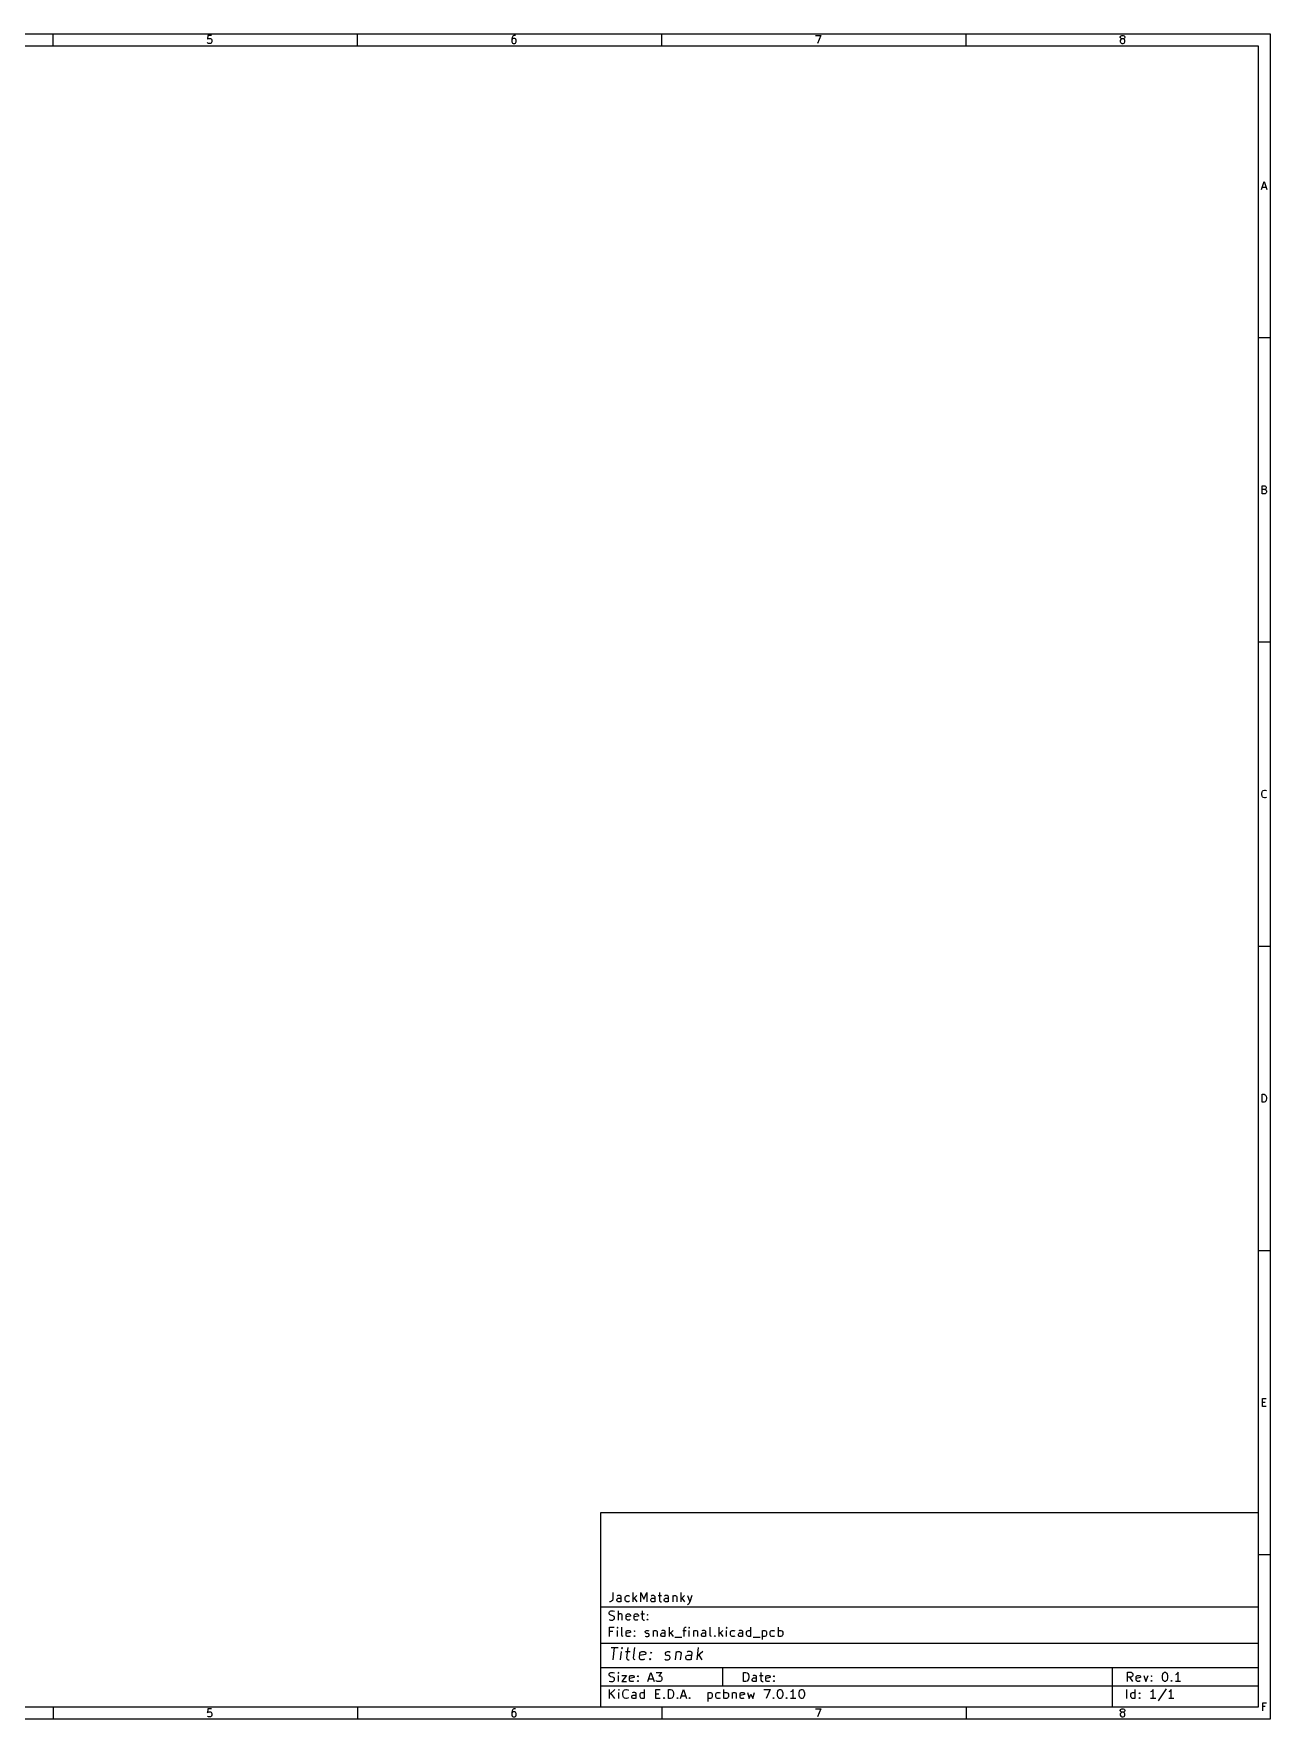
# Model space of a CAD drawing. Extents: x 10 to 410, y -287 to -10.
# Drawn here: x 206.8 to 410, y -287 to -10 of the extents above; entities that cross this region are included whole.
import ezdxf

# ---------------------------------------------------------------- set-up
doc = ezdxf.new("R2010")
doc.units = 0
doc.layers.add('BLACK', color=7, linetype='CONTINUOUS')

msp = doc.modelspace()

# ---------------------------------------------------------------- linework, layer by layer
at = {"layer": 'BLACK', "linetype": 'CONTINUOUS'}
for p, q in [((10, -10), (409.989, -10)), ((210, -12), (210, -10)), ((235.408207, -10.293604), (235.346303, -10.912652)), ((235.346303, -10.912652), (235.408207, -10.850747)), ((236.027255, -10.293604), (235.408207, -10.293604)), ((235.408207, -10.850747), (235.532017, -10.788842)), ((235.532017, -10.788842), (235.841541, -10.788842)), ((235.841541, -10.788842), (235.96535, -10.850747)), ((235.96535, -10.850747), (236.027255, -10.912652)), ((236.027255, -10.912652), (236.08916, -11.036461)), ((236.08916, -11.036461), (236.08916, -11.345985)), ((260, -12), (260, -10)), ((285.408207, -10.603128), (285.346303, -10.850747)), ((285.346303, -10.850747), (285.346303, -11.345985)), ((285.408207, -10.912652), (285.346303, -11.036461)), ((285.532017, -10.417414), (285.408207, -10.603128)), ((285.470112, -10.850747), (285.408207, -10.912652)), ((285.593922, -10.788842), (285.470112, -10.850747)), ((285.593922, -10.355509), (285.532017, -10.417414)), ((285.717731, -10.293604), (285.593922, -10.355509)), ((285.841541, -10.788842), (285.593922, -10.788842)), ((285.96535, -10.293604), (285.717731, -10.293604)), ((285.96535, -10.850747), (285.841541, -10.788842)), ((286.027255, -10.912652), (285.96535, -10.850747)), ((286.08916, -11.036461), (286.027255, -10.912652)), ((286.08916, -11.345985), (286.08916, -11.036461)), ((310, -12), (310, -10)), ((335.284398, -10.293604), (336.151064, -10.293604)), ((336.151064, -10.293604), (335.593922, -11.593604)), ((360, -12), (360, -10)), ((385.346303, -10.541223), (385.408207, -10.417414)), ((385.346303, -10.603128), (385.346303, -10.541223)), ((385.408207, -10.726938), (385.346303, -10.603128)), ((385.408207, -10.974557), (385.346303, -11.098366)), ((385.408207, -10.417414), (385.470112, -10.355509)), ((385.470112, -10.788842), (385.408207, -10.726938)), ((385.470112, -10.912652), (385.408207, -10.974557)), ((385.470112, -10.355509), (385.593922, -10.293604)), ((385.593922, -10.850747), (385.470112, -10.788842)), ((385.593922, -10.850747), (385.470112, -10.912652)), ((385.593922, -10.293604), (385.841541, -10.293604)), ((385.841541, -10.850747), (385.593922, -10.850747)), ((385.841541, -10.293604), (385.96535, -10.355509)), ((385.96535, -10.788842), (385.841541, -10.850747)), ((385.96535, -10.912652), (385.841541, -10.850747)), ((385.96535, -10.355509), (386.027255, -10.417414)), ((386.027255, -10.726938), (385.96535, -10.788842)), ((386.027255, -10.974557), (385.96535, -10.912652)), ((386.027255, -10.417414), (386.08916, -10.541223)), ((386.08916, -10.603128), (386.027255, -10.726938)), ((386.08916, -11.098366), (386.027255, -10.974557)), ((386.08916, -10.541223), (386.08916, -10.603128)), ((409.989, -10), (409.989, -287.0022)), ((12, -12), (407.989, -12)), ((235.408207, -11.5317), (235.346303, -11.469795)), ((235.532017, -11.593604), (235.408207, -11.5317)), ((235.841541, -11.593604), (235.532017, -11.593604)), ((235.96535, -11.5317), (235.841541, -11.593604)), ((236.027255, -11.469795), (235.96535, -11.5317)), ((236.08916, -11.345985), (236.027255, -11.469795)), ((285.346303, -11.345985), (285.408207, -11.469795)), ((285.408207, -11.469795), (285.470112, -11.5317)), ((285.470112, -11.5317), (285.593922, -11.593604)), ((285.593922, -11.593604), (285.841541, -11.593604)), ((285.841541, -11.593604), (285.96535, -11.5317)), ((285.96535, -11.5317), (286.027255, -11.469795)), ((286.027255, -11.469795), (286.08916, -11.345985)), ((385.346303, -11.098366), (385.346303, -11.345985)), ((385.346303, -11.345985), (385.408207, -11.469795)), ((385.408207, -11.469795), (385.470112, -11.5317)), ((385.470112, -11.5317), (385.593922, -11.593604)), ((385.593922, -11.593604), (385.841541, -11.593604)), ((385.841541, -11.593604), (385.96535, -11.5317)), ((385.96535, -11.5317), (386.027255, -11.469795)), ((386.027255, -11.469795), (386.08916, -11.345985)), ((386.08916, -11.345985), (386.08916, -11.098366)), ((407.989, -12), (407.989, -285.0022)), ((408.555666, -35.593604), (408.988999, -34.293604)), ((408.679476, -35.222176), (409.298523, -35.222176)), ((408.988999, -34.293604), (409.422333, -35.593604)), ((409.989, -60), (407.989, -60)), ((408.648523, -85.593604), (408.648523, -84.293604)), ((408.648523, -84.293604), (409.081857, -84.293604)), ((409.081857, -84.912652), (408.648523, -84.912652)), ((409.143761, -85.593604), (408.648523, -85.593604)), ((409.081857, -84.293604), (409.205666, -84.355509)), ((409.205666, -84.850747), (409.081857, -84.912652)), ((409.081857, -84.912652), (409.267571, -84.974557)), ((409.267571, -85.5317), (409.143761, -85.593604)), ((409.205666, -84.355509), (409.267571, -84.417414)), ((409.267571, -84.788842), (409.205666, -84.850747)), ((409.267571, -84.417414), (409.329476, -84.541223)), ((409.329476, -84.665033), (409.267571, -84.788842)), ((409.267571, -84.974557), (409.329476, -85.036461)), ((409.329476, -85.469795), (409.267571, -85.5317)), ((409.329476, -84.541223), (409.329476, -84.665033)), ((409.329476, -85.036461), (409.39138, -85.160271)), ((409.39138, -85.345985), (409.329476, -85.469795)), ((409.39138, -85.160271), (409.39138, -85.345985)), ((409.989, -110), (407.989, -110)), ((408.586619, -134.850747), (408.648523, -134.603128)), ((408.586619, -135.036461), (408.586619, -134.850747)), ((408.648523, -135.28408), (408.586619, -135.036461)), ((408.648523, -134.603128), (408.710428, -134.479319)), ((408.710428, -135.40789), (408.648523, -135.28408)), ((408.710428, -134.479319), (408.834238, -134.355509)), ((408.834238, -135.5317), (408.710428, -135.40789)), ((408.834238, -134.355509), (409.019952, -134.293604)), ((409.019952, -135.593604), (408.834238, -135.5317)), ((409.019952, -134.293604), (409.143761, -134.293604)), ((409.143761, -135.593604), (409.019952, -135.593604)), ((409.143761, -134.293604), (409.329476, -134.355509)), ((409.329476, -135.5317), (409.143761, -135.593604)), ((409.329476, -134.355509), (409.39138, -134.417414)), ((409.39138, -135.469795), (409.329476, -135.5317)), ((409.989, -160), (407.989, -160)), ((408.648523, -185.593604), (408.648523, -184.293604)), ((408.648523, -184.293604), (408.958047, -184.293604)), ((408.958047, -184.293604), (409.143761, -184.355509)), ((409.143761, -185.5317), (408.958047, -185.593604)), ((409.143761, -184.355509), (409.267571, -184.479319)), ((409.267571, -185.40789), (409.143761, -185.5317)), ((409.267571, -184.479319), (409.329476, -184.603128)), ((409.329476, -185.28408), (409.267571, -185.40789)), ((409.329476, -184.603128), (409.39138, -184.850747)), ((409.39138, -185.036461), (409.329476, -185.28408)), ((409.39138, -184.850747), (409.39138, -185.036461)), ((408.958047, -185.593604), (408.648523, -185.593604)), ((409.989, -210), (407.989, -210)), ((408.710428, -235.593604), (408.710428, -234.293604)), ((408.710428, -234.293604), (409.329476, -234.293604)), ((408.710428, -234.912652), (409.143762, -234.912652)), ((409.329476, -235.593604), (408.710428, -235.593604)), ((299.989, -253.0022), (407.989, -253.0022)), ((299.989, -285.0022), (299.989, -253.0022)), ((407.989, -253.0022), (407.989, -285.0022)), ((409.989, -260), (407.989, -260)), ((299.989, -268.5022), (407.989, -268.5022)), ((301.54351, -267.680528), (301.400653, -267.680528)), ((301.757796, -267.6091), (301.54351, -267.680528)), ((301.900653, -267.466242), (301.757796, -267.6091)), ((301.972082, -267.251957), (301.900653, -267.466242)), ((301.972082, -266.180528), (301.972082, -267.251957)), ((302.614939, -267.323385), (302.686367, -267.180528)), ((302.614939, -267.466242), (302.614939, -267.323385)), ((302.686367, -267.6091), (302.614939, -267.466242)), ((302.829225, -266.680528), (302.686367, -266.751957)), ((302.686367, -267.180528), (302.829225, -267.1091)), ((302.829225, -267.680528), (302.686367, -267.6091)), ((303.114939, -266.680528), (302.829225, -266.680528)), ((302.829225, -267.1091), (303.186367, -267.1091)), ((303.186367, -267.680528), (302.829225, -267.680528)), ((303.257796, -266.751957), (303.114939, -266.680528)), ((303.186367, -267.1091), (303.329225, -267.037671)), ((303.329225, -267.6091), (303.186367, -267.680528)), ((303.329225, -266.894814), (303.257796, -266.751957)), ((303.329225, -267.680528), (303.329225, -266.894814)), ((303.972082, -266.966242), (304.04351, -266.823385)), ((303.972082, -267.394814), (303.972082, -266.966242)), ((304.04351, -267.537671), (303.972082, -267.394814)), ((304.04351, -266.823385), (304.114939, -266.751957)), ((304.114939, -267.6091), (304.04351, -267.537671)), ((304.114939, -266.751957), (304.257796, -266.680528)), ((304.257796, -267.680528), (304.114939, -267.6091)), ((304.257796, -266.680528), (304.54351, -266.680528)), ((304.54351, -267.680528), (304.257796, -267.680528)), ((304.54351, -266.680528), (304.686368, -266.751957)), ((304.686368, -267.6091), (304.54351, -267.680528)), ((305.329224, -267.680528), (305.329224, -266.180528)), ((305.900653, -266.680528), (305.329224, -267.251957)), ((305.472082, -267.1091), (305.900653, -267.680528)), ((306.54351, -267.680528), (306.54351, -266.180528)), ((306.54351, -266.180528), (307.04351, -267.251957)), ((307.04351, -267.251957), (307.54351, -266.180528)), ((307.54351, -266.180528), (307.54351, -267.680528)), ((308.186368, -267.323385), (308.257796, -267.180528)), ((308.186368, -267.466242), (308.186368, -267.323385)), ((308.257796, -267.6091), (308.186368, -267.466242)), ((308.400654, -266.680528), (308.257796, -266.751957)), ((308.257796, -267.180528), (308.400654, -267.1091)), ((308.400654, -267.680528), (308.257796, -267.6091)), ((308.686368, -266.680528), (308.400654, -266.680528)), ((308.400654, -267.1091), (308.757796, -267.1091)), ((308.757796, -267.680528), (308.400654, -267.680528)), ((308.829225, -266.751957), (308.686368, -266.680528)), ((308.757796, -267.1091), (308.900654, -267.037671)), ((308.900654, -267.6091), (308.757796, -267.680528)), ((308.900654, -266.894814), (308.829225, -266.751957)), ((308.900654, -267.680528), (308.900654, -266.894814)), ((309.400654, -266.680528), (309.972082, -266.680528)), ((309.614939, -266.180528), (309.614939, -267.466242)), ((309.614939, -267.466242), (309.686368, -267.6091)), ((309.686368, -267.6091), (309.829225, -267.680528)), ((309.829225, -267.680528), (309.972082, -267.680528)), ((310.400654, -267.323385), (310.472082, -267.180528)), ((310.400654, -267.466242), (310.400654, -267.323385)), ((310.472082, -267.6091), (310.400654, -267.466242)), ((310.61494, -266.680528), (310.472082, -266.751957)), ((310.472082, -267.180528), (310.61494, -267.1091)), ((310.61494, -267.680528), (310.472082, -267.6091)), ((310.900654, -266.680528), (310.61494, -266.680528)), ((310.61494, -267.1091), (310.972082, -267.1091)), ((310.972082, -267.680528), (310.61494, -267.680528)), ((311.043511, -266.751957), (310.900654, -266.680528)), ((310.972082, -267.1091), (311.11494, -267.037671)), ((311.11494, -267.6091), (310.972082, -267.680528)), ((311.11494, -266.894814), (311.043511, -266.751957)), ((311.11494, -267.680528), (311.11494, -266.894814)), ((311.829225, -266.680528), (311.829225, -267.680528)), ((311.829225, -266.823385), (311.900654, -266.751957)), ((311.900654, -266.751957), (312.043511, -266.680528)), ((312.043511, -266.680528), (312.257797, -266.680528)), ((312.257797, -266.680528), (312.400654, -266.751957)), ((312.400654, -266.751957), (312.472083, -266.894814)), ((312.472083, -266.894814), (312.472083, -267.680528)), ((313.186368, -267.680528), (313.186368, -266.180528)), ((313.757797, -266.680528), (313.186368, -267.251957)), ((313.329226, -267.1091), (313.757797, -267.680528)), ((314.257797, -266.680528), (314.61494, -267.680528)), ((314.400654, -268.1091), (314.257797, -268.180528)), ((314.472083, -268.037671), (314.400654, -268.1091)), ((314.61494, -267.680528), (314.472083, -268.037671)), ((314.972083, -266.680528), (314.61494, -267.680528)), ((301.373398, -269.474042), (301.444826, -269.331185)), ((301.373398, -269.6169), (301.373398, -269.474042)), ((301.444826, -269.759757), (301.373398, -269.6169)), ((301.373398, -270.6169), (301.587684, -270.688328)), ((301.444826, -269.331185), (301.516255, -269.259757)), ((301.516255, -269.831185), (301.444826, -269.759757)), ((301.516255, -269.259757), (301.659112, -269.188328)), ((301.659112, -269.902614), (301.516255, -269.831185)), ((301.587684, -270.688328), (301.944826, -270.688328)), ((301.659112, -269.188328), (302.016255, -269.188328)), ((301.944826, -269.974042), (301.659112, -269.902614)), ((302.087684, -270.045471), (301.944826, -269.974042)), ((301.944826, -270.688328), (302.087684, -270.6169)), ((302.016255, -269.188328), (302.230541, -269.259757)), ((302.159112, -270.1169), (302.087684, -270.045471)), ((302.087684, -270.6169), (302.159112, -270.545471)), ((302.230541, -270.259757), (302.159112, -270.1169)), ((302.159112, -270.545471), (302.230541, -270.402614)), ((302.230541, -270.402614), (302.230541, -270.259757)), ((302.873397, -270.688328), (302.873397, -269.188328)), ((302.944826, -269.759757), (302.873397, -269.831185)), ((303.087683, -269.688328), (302.944826, -269.759757)), ((303.301969, -269.688328), (303.087683, -269.688328)), ((303.444826, -269.759757), (303.301969, -269.688328)), ((303.516255, -269.902614), (303.444826, -269.759757)), ((303.516255, -270.688328), (303.516255, -269.902614)), ((304.159112, -269.902614), (304.23054, -269.759757)), ((304.159112, -270.474042), (304.159112, -269.902614)), ((304.873398, -270.045471), (304.159112, -270.188328)), ((304.23054, -270.6169), (304.159112, -270.474042)), ((304.23054, -269.759757), (304.373398, -269.688328)), ((304.373398, -270.688328), (304.23054, -270.6169)), ((304.373398, -269.688328), (304.659112, -269.688328)), ((304.659112, -270.688328), (304.373398, -270.688328)), ((304.659112, -269.688328), (304.801969, -269.759757)), ((304.801969, -270.6169), (304.659112, -270.688328)), ((304.801969, -269.759757), (304.873398, -269.902614)), ((304.873398, -269.902614), (304.873398, -270.045471)), ((305.444826, -269.902614), (305.516254, -269.759757)), ((305.444826, -270.474042), (305.444826, -269.902614)), ((306.159112, -270.045471), (305.444826, -270.188328)), ((305.516254, -270.6169), (305.444826, -270.474042)), ((305.516254, -269.759757), (305.659112, -269.688328)), ((305.659112, -270.688328), (305.516254, -270.6169)), ((305.659112, -269.688328), (305.944826, -269.688328)), ((305.944826, -270.688328), (305.659112, -270.688328)), ((305.944826, -269.688328), (306.087683, -269.759757)), ((306.087683, -270.6169), (305.944826, -270.688328)), ((306.087683, -269.759757), (306.159112, -269.902614)), ((306.159112, -269.902614), (306.159112, -270.045471)), ((306.587683, -269.688328), (307.159111, -269.688328)), ((306.801968, -269.188328), (306.801968, -270.474042)), ((306.801968, -270.474042), (306.873397, -270.6169)), ((306.873397, -270.6169), (307.016254, -270.688328)), ((307.016254, -270.688328), (307.159111, -270.688328)), ((307.587683, -269.831185), (307.659111, -269.759757)), ((307.659111, -269.902614), (307.587683, -269.831185)), ((307.587683, -270.6169), (307.659111, -270.545471)), ((307.659111, -270.688328), (307.587683, -270.6169)), ((307.659111, -269.759757), (307.73054, -269.831185)), ((307.659111, -269.759757), (307.659111, -269.902614)), ((307.73054, -269.831185), (307.659111, -269.902614)), ((307.659111, -270.545471), (307.73054, -270.6169)), ((307.659111, -270.545471), (307.659111, -270.688328)), ((307.73054, -270.6169), (307.659111, -270.688328)), ((301.444826, -273.388328), (301.444826, -271.888328)), ((301.444826, -271.888328), (302.159112, -271.888328)), ((301.944826, -272.602614), (301.444826, -272.602614)), ((302.73054, -271.888328), (302.659112, -271.959757)), ((302.659112, -271.959757), (302.73054, -272.031185)), ((302.801969, -271.959757), (302.73054, -271.888328)), ((302.73054, -271.888328), (302.73054, -272.031185)), ((302.73054, -272.031185), (302.801969, -271.959757)), ((302.73054, -273.388328), (302.73054, -272.388328)), ((303.444826, -273.174042), (303.444826, -271.888328)), ((303.516255, -273.3169), (303.444826, -273.174042)), ((303.659112, -273.388328), (303.516255, -273.3169)), ((304.159112, -272.602614), (304.23054, -272.459757)), ((304.159112, -273.174042), (304.159112, -272.602614)), ((304.873398, -272.745471), (304.159112, -272.888328)), ((304.23054, -273.3169), (304.159112, -273.174042)), ((304.23054, -272.459757), (304.373398, -272.388328)), ((304.373398, -273.388328), (304.23054, -273.3169)), ((304.373398, -272.388328), (304.659112, -272.388328)), ((304.659112, -273.388328), (304.373398, -273.388328)), ((304.659112, -272.388328), (304.801969, -272.459757)), ((304.801969, -273.3169), (304.659112, -273.388328)), ((304.801969, -272.459757), (304.873398, -272.602614)), ((304.873398, -272.602614), (304.873398, -272.745471)), ((305.444826, -272.531185), (305.516254, -272.459757)), ((305.516254, -272.602614), (305.444826, -272.531185)), ((305.444826, -273.3169), (305.516254, -273.245471)), ((305.516254, -273.388328), (305.444826, -273.3169)), ((305.516254, -272.459757), (305.587683, -272.531185)), ((305.516254, -272.459757), (305.516254, -272.602614)), ((305.587683, -272.531185), (305.516254, -272.602614)), ((305.516254, -273.245471), (305.587683, -273.3169)), ((305.516254, -273.245471), (305.516254, -273.388328)), ((305.587683, -273.3169), (305.516254, -273.388328)), ((307.301969, -272.602614), (307.373397, -272.459757)), ((307.301969, -272.674042), (307.301969, -272.602614)), ((307.373397, -272.8169), (307.301969, -272.674042)), ((307.301969, -273.3169), (307.444826, -273.388328)), ((307.373397, -272.459757), (307.516255, -272.388328)), ((307.516255, -272.888328), (307.373397, -272.8169)), ((307.444826, -273.388328), (307.73054, -273.388328)), ((307.516255, -272.388328), (307.73054, -272.388328)), ((307.73054, -272.888328), (307.516255, -272.888328)), ((307.73054, -272.388328), (307.873397, -272.459757)), ((307.873397, -272.959757), (307.73054, -272.888328)), ((307.73054, -273.388328), (307.873397, -273.3169)), ((307.944826, -273.102614), (307.873397, -272.959757)), ((307.873397, -273.3169), (307.944826, -273.174042)), ((307.944826, -273.174042), (307.944826, -273.102614)), ((308.587683, -272.388328), (308.587683, -273.388328)), ((308.587683, -272.531185), (308.659112, -272.459757)), ((308.659112, -272.459757), (308.801969, -272.388328)), ((308.801969, -272.388328), (309.016255, -272.388328)), ((309.016255, -272.388328), (309.159112, -272.459757)), ((309.159112, -272.459757), (309.230541, -272.602614)), ((309.230541, -272.602614), (309.230541, -273.388328)), ((309.873398, -273.031185), (309.944826, -272.888328)), ((309.873398, -273.174042), (309.873398, -273.031185)), ((309.944826, -273.3169), (309.873398, -273.174042)), ((310.087684, -272.388328), (309.944826, -272.459757)), ((309.944826, -272.888328), (310.087684, -272.8169)), ((310.087684, -273.388328), (309.944826, -273.3169)), ((310.373398, -272.388328), (310.087684, -272.388328)), ((310.087684, -272.8169), (310.444826, -272.8169)), ((310.444826, -273.388328), (310.087684, -273.388328)), ((310.516255, -272.459757), (310.373398, -272.388328)), ((310.444826, -272.8169), (310.587684, -272.745471)), ((310.587684, -273.3169), (310.444826, -273.388328)), ((310.587684, -272.602614), (310.516255, -272.459757)), ((310.587684, -273.388328), (310.587684, -272.602614)), ((311.301969, -273.388328), (311.301969, -271.888328)), ((311.873398, -272.388328), (311.301969, -272.959757)), ((311.444827, -272.8169), (311.873398, -273.388328)), ((312.159113, -273.531185), (313.30197, -273.531185)), ((313.444827, -272.388328), (314.016255, -272.388328)), ((313.659112, -272.102614), (313.730541, -271.959757)), ((313.659112, -273.388328), (313.659112, -272.102614)), ((313.730541, -271.959757), (313.873398, -271.888328)), ((313.873398, -271.888328), (314.016255, -271.888328)), ((314.516255, -271.888328), (314.444827, -271.959757)), ((314.444827, -271.959757), (314.516255, -272.031185)), ((314.587684, -271.959757), (314.516255, -271.888328)), ((314.516255, -271.888328), (314.516255, -272.031185)), ((314.516255, -272.031185), (314.587684, -271.959757)), ((314.516255, -273.388328), (314.516255, -272.388328)), ((315.230541, -272.388328), (315.230541, -273.388328)), ((315.230541, -272.531185), (315.30197, -272.459757)), ((315.30197, -272.459757), (315.444827, -272.388328)), ((315.444827, -272.388328), (315.659113, -272.388328)), ((315.659113, -272.388328), (315.80197, -272.459757)), ((315.80197, -272.459757), (315.873399, -272.602614)), ((315.873399, -272.602614), (315.873399, -273.388328)), ((316.516256, -273.031185), (316.587684, -272.888328)), ((316.516256, -273.174042), (316.516256, -273.031185)), ((316.587684, -273.3169), (316.516256, -273.174042)), ((316.730542, -272.388328), (316.587684, -272.459757)), ((316.587684, -272.888328), (316.730542, -272.8169)), ((316.730542, -273.388328), (316.587684, -273.3169)), ((317.016256, -272.388328), (316.730542, -272.388328)), ((316.730542, -272.8169), (317.087684, -272.8169)), ((317.087684, -273.388328), (316.730542, -273.388328)), ((317.159113, -272.459757), (317.016256, -272.388328)), ((317.087684, -272.8169), (317.230542, -272.745471)), ((317.230542, -273.3169), (317.087684, -273.388328)), ((317.230542, -272.602614), (317.159113, -272.459757)), ((317.230542, -273.388328), (317.230542, -272.602614)), ((317.944827, -273.174042), (317.944827, -271.888328)), ((318.016256, -273.3169), (317.944827, -273.174042)), ((318.159113, -273.388328), (318.016256, -273.3169)), ((318.659113, -273.3169), (318.730541, -273.245471)), ((318.730541, -273.388328), (318.659113, -273.3169)), ((318.730541, -273.245471), (318.80197, -273.3169)), ((318.730541, -273.245471), (318.730541, -273.388328)), ((318.80197, -273.3169), (318.730541, -273.388328)), ((319.444827, -273.388328), (319.444827, -271.888328)), ((320.016256, -272.388328), (319.444827, -272.959757)), ((319.587685, -272.8169), (320.016256, -273.388328)), ((320.659113, -271.888328), (320.587685, -271.959757)), ((320.587685, -271.959757), (320.659113, -272.031185)), ((320.730542, -271.959757), (320.659113, -271.888328)), ((320.659113, -271.888328), (320.659113, -272.031185)), ((320.659113, -272.031185), (320.730542, -271.959757)), ((320.659113, -273.388328), (320.659113, -272.388328)), ((321.301971, -272.674042), (321.373399, -272.531185)), ((321.301971, -273.102614), (321.301971, -272.674042)), ((321.373399, -273.245471), (321.301971, -273.102614)), ((321.373399, -272.531185), (321.444828, -272.459757)), ((321.444828, -273.3169), (321.373399, -273.245471)), ((321.444828, -272.459757), (321.587685, -272.388328)), ((321.587685, -273.388328), (321.444828, -273.3169)), ((321.587685, -272.388328), (321.873399, -272.388328)), ((321.873399, -273.388328), (321.587685, -273.388328)), ((321.873399, -272.388328), (322.016257, -272.459757)), ((322.016257, -273.3169), (321.873399, -273.388328)), ((322.587685, -273.031185), (322.659113, -272.888328)), ((322.587685, -273.174042), (322.587685, -273.031185)), ((322.659113, -273.3169), (322.587685, -273.174042)), ((322.801971, -272.388328), (322.659113, -272.459757)), ((322.659113, -272.888328), (322.801971, -272.8169)), ((322.801971, -273.388328), (322.659113, -273.3169)), ((323.087685, -272.388328), (322.801971, -272.388328)), ((322.801971, -272.8169), (323.159113, -272.8169)), ((323.159113, -273.388328), (322.801971, -273.388328)), ((323.230542, -272.459757), (323.087685, -272.388328)), ((323.159113, -272.8169), (323.301971, -272.745471)), ((323.301971, -273.3169), (323.159113, -273.388328)), ((323.301971, -272.602614), (323.230542, -272.459757)), ((323.301971, -273.388328), (323.301971, -272.602614)), ((323.944828, -272.674042), (324.016256, -272.531185)), ((323.944828, -273.102614), (323.944828, -272.674042)), ((324.016256, -273.245471), (323.944828, -273.102614)), ((324.016256, -272.531185), (324.087685, -272.459757)), ((324.087685, -273.3169), (324.016256, -273.245471)), ((324.087685, -272.459757), (324.230542, -272.388328)), ((324.230542, -273.388328), (324.087685, -273.3169)), ((324.230542, -272.388328), (324.516256, -272.388328)), ((324.516256, -273.388328), (324.230542, -273.388328)), ((324.516256, -272.388328), (324.659114, -272.459757)), ((324.659114, -273.3169), (324.516256, -273.388328)), ((324.659114, -273.388328), (324.659114, -271.888328)), ((325.016257, -273.531185), (326.159114, -273.531185)), ((326.516256, -272.388328), (326.516256, -273.888328)), ((326.516256, -272.459757), (326.659114, -272.388328)), ((326.659114, -273.388328), (326.516256, -273.3169)), ((326.659114, -272.388328), (326.944828, -272.388328)), ((326.944828, -273.388328), (326.659114, -273.388328)), ((326.944828, -272.388328), (327.087685, -272.459757)), ((327.087685, -273.3169), (326.944828, -273.388328)), ((327.087685, -272.459757), (327.159114, -272.531185)), ((327.159114, -273.245471), (327.087685, -273.3169)), ((327.159114, -272.531185), (327.230542, -272.674042)), ((327.230542, -273.102614), (327.159114, -273.245471)), ((327.230542, -272.674042), (327.230542, -273.102614)), ((327.801971, -272.674042), (327.873399, -272.531185)), ((327.801971, -273.102614), (327.801971, -272.674042)), ((327.873399, -273.245471), (327.801971, -273.102614)), ((327.873399, -272.531185), (327.944828, -272.459757)), ((327.944828, -273.3169), (327.873399, -273.245471)), ((327.944828, -272.459757), (328.087685, -272.388328)), ((328.087685, -273.388328), (327.944828, -273.3169)), ((328.087685, -272.388328), (328.373399, -272.388328)), ((328.373399, -273.388328), (328.087685, -273.388328)), ((328.373399, -272.388328), (328.516257, -272.459757)), ((328.516257, -273.3169), (328.373399, -273.388328)), ((329.159113, -273.388328), (329.159113, -271.888328)), ((329.159113, -272.459757), (329.301971, -272.388328)), ((329.301971, -273.388328), (329.159113, -273.3169)), ((329.301971, -272.388328), (329.587685, -272.388328)), ((329.587685, -273.388328), (329.301971, -273.388328)), ((329.587685, -272.388328), (329.730542, -272.459757)), ((329.730542, -273.3169), (329.587685, -273.388328)), ((329.730542, -272.459757), (329.801971, -272.531185)), ((329.801971, -273.245471), (329.730542, -273.3169)), ((329.801971, -272.531185), (329.873399, -272.674042)), ((329.873399, -273.102614), (329.801971, -273.245471)), ((329.873399, -272.674042), (329.873399, -273.102614)), ((299.989, -274.5022), (407.989, -274.5022)), ((301.680728, -275.206638), (302.823585, -275.206638)), ((302.002157, -277.206638), (302.252157, -275.206638)), ((303.240252, -277.206638), (303.406919, -275.873304)), ((303.490252, -275.206638), (303.383109, -275.301876)), ((303.383109, -275.301876), (303.466443, -275.397114)), ((303.490252, -275.206638), (303.466443, -275.397114)), ((303.466443, -275.397114), (303.573586, -275.301876)), ((303.573586, -275.301876), (303.490252, -275.206638)), ((304.073586, -275.873304), (304.83549, -275.873304)), ((304.442633, -275.206638), (304.228348, -276.920923)), ((304.228348, -276.920923), (304.299776, -277.1114)), ((305.371205, -276.920923), (305.58549, -275.206638)), ((305.442633, -277.1114), (305.371205, -276.920923)), ((306.323585, -276.920923), (306.418824, -276.159019)), ((306.395014, -277.1114), (306.323585, -276.920923)), ((307.347395, -276.349495), (306.371204, -276.539971)), ((306.418824, -276.159019), (306.537871, -275.968542)), ((306.537871, -275.968542), (306.740252, -275.873304)), ((306.740252, -275.873304), (307.121204, -275.873304)), ((307.121204, -275.873304), (307.299776, -275.968542)), ((307.299776, -275.968542), (307.371204, -276.159019)), ((307.371204, -276.159019), (307.347395, -276.349495)), ((308.145014, -276.06378), (308.252157, -275.968542)), ((308.228348, -276.159019), (308.145014, -276.06378)), ((308.252157, -275.968542), (308.228348, -276.159019)), ((308.33549, -276.06378), (308.228348, -276.159019)), ((308.252157, -275.968542), (308.33549, -276.06378)), ((310.597396, -276.254257), (310.609301, -276.159019)), ((310.668824, -276.444733), (310.597396, -276.254257)), ((310.609301, -276.159019), (310.728348, -275.968542)), ((310.847396, -276.539971), (310.668824, -276.444733)), ((310.728348, -275.968542), (310.930729, -275.873304)), ((311.13311, -276.539971), (310.847396, -276.539971)), ((310.930729, -275.873304), (311.216443, -275.873304)), ((311.311681, -276.635209), (311.13311, -276.539971)), ((311.216443, -275.873304), (311.395015, -275.968542)), ((311.252158, -277.1114), (311.371205, -276.920923)), ((311.38311, -276.825685), (311.311681, -276.635209)), ((311.371205, -276.920923), (311.38311, -276.825685)), ((312.359301, -275.873304), (312.192634, -277.206638)), ((312.335491, -276.06378), (312.442634, -275.968542)), ((312.442634, -275.968542), (312.645015, -275.873304)), ((312.645015, -275.873304), (312.930729, -275.873304)), ((312.930729, -275.873304), (313.109301, -275.968542)), ((313.180729, -276.159019), (313.049777, -277.206638)), ((313.109301, -275.968542), (313.180729, -276.159019)), ((313.942634, -276.920923), (313.966444, -276.730447)), ((314.014063, -277.1114), (313.942634, -276.920923)), ((313.966444, -276.730447), (314.085492, -276.539971)), ((314.085492, -276.539971), (314.287873, -276.444733)), ((314.359301, -275.873304), (314.15692, -275.968542)), ((314.287873, -276.444733), (314.764063, -276.444733)), ((314.740253, -275.873304), (314.359301, -275.873304)), ((314.918825, -275.968542), (314.740253, -275.873304)), ((314.764063, -276.444733), (314.966444, -276.349495)), ((314.859301, -277.206638), (314.990253, -276.159019)), ((314.990253, -276.159019), (314.918825, -275.968542)), ((315.811682, -277.206638), (316.061682, -275.206638)), ((316.740254, -275.873304), (315.883111, -276.635209)), ((316.097397, -276.444733), (316.573587, -277.206638)), ((299.989, -278.5022), (407.989, -278.5022)), ((301.373398, -279.574042), (301.444826, -279.431185)), ((301.373398, -279.7169), (301.373398, -279.574042)), ((301.444826, -279.859757), (301.373398, -279.7169)), ((301.444826, -279.431185), (301.516255, -279.359757)), ((301.516255, -279.359757), (301.659112, -279.288328)), ((301.659112, -279.288328), (302.016255, -279.288328)), ((302.016255, -279.288328), (302.230541, -279.359757)), ((302.873397, -279.288328), (302.801969, -279.359757)), ((302.801969, -279.359757), (302.873397, -279.431185)), ((302.944826, -279.359757), (302.873397, -279.288328)), ((302.873397, -279.288328), (302.873397, -279.431185)), ((302.873397, -279.431185), (302.944826, -279.359757)), ((304.299776, -277.1114), (304.478348, -277.206638)), ((304.478348, -277.206638), (304.668824, -277.206638)), ((305.621205, -277.206638), (305.442633, -277.1114)), ((306.573585, -277.206638), (306.395014, -277.1114)), ((306.954538, -277.206638), (306.573585, -277.206638)), ((307.156919, -277.1114), (306.954538, -277.206638)), ((307.730541, -280.788328), (308.230541, -279.288328)), ((308.014062, -277.1114), (308.121205, -277.016161)), ((308.097395, -277.206638), (308.014062, -277.1114)), ((308.121205, -277.016161), (308.097395, -277.206638)), ((308.204538, -277.1114), (308.097395, -277.206638)), ((308.121205, -277.016161), (308.204538, -277.1114)), ((308.230541, -279.288328), (308.730541, -280.788328)), ((309.087683, -279.288328), (310.016255, -279.288328)), ((310.016255, -279.288328), (309.516255, -279.859757)), ((310.490253, -277.1114), (310.668824, -277.206638)), ((310.668824, -277.206638), (311.049777, -277.206638)), ((311.049777, -277.206638), (311.252158, -277.1114)), ((314.192634, -277.206638), (314.014063, -277.1114)), ((314.668825, -277.206638), (314.192634, -277.206638)), ((314.871206, -277.1114), (314.668825, -277.206638)), ((319.989, -278.5022), (319.989, -281.5022)), ((323.444826, -280.788328), (323.444826, -279.288328)), ((323.444826, -279.288328), (323.801969, -279.288328)), ((323.801969, -279.288328), (324.016255, -279.359757)), ((324.016255, -279.359757), (324.159112, -279.502614)), ((324.159112, -279.502614), (324.230541, -279.645471)), ((324.230541, -279.645471), (324.301969, -279.931185)), ((326.301969, -279.288328), (326.301969, -280.574042)), ((383.989, -278.5022), (383.989, -285.0022)), ((386.54351, -280.780528), (386.54351, -279.280528)), ((386.54351, -279.280528), (387.114939, -279.280528)), ((387.114939, -279.280528), (387.257796, -279.351957)), ((387.257796, -279.351957), (387.329225, -279.423385)), ((387.329225, -279.423385), (387.400653, -279.566242)), ((387.400653, -279.566242), (387.400653, -279.780528)), ((392.257796, -279.851957), (392.329224, -279.566242)), ((392.329224, -279.566242), (392.400653, -279.423385)), ((392.400653, -279.423385), (392.472082, -279.351957)), ((392.472082, -279.351957), (392.614939, -279.280528)), ((392.614939, -279.280528), (392.757796, -279.280528)), ((392.757796, -279.280528), (392.900653, -279.351957)), ((392.900653, -279.351957), (392.972082, -279.423385)), ((392.972082, -279.423385), (393.04351, -279.566242)), ((393.04351, -279.566242), (393.114939, -279.851957)), ((394.54351, -279.637671), (394.400653, -279.7091)), ((394.686367, -279.494814), (394.54351, -279.637671)), ((394.829224, -279.280528), (394.686367, -279.494814)), ((394.829224, -280.780528), (394.829224, -279.280528)), ((299.989, -281.5022), (407.989, -281.5022)), ((301.373398, -280.7169), (301.587684, -280.788328)), ((301.516255, -279.931185), (301.444826, -279.859757)), ((301.444826, -283.588328), (301.444826, -282.088328)), ((302.301969, -282.088328), (301.444826, -282.945471)), ((301.659112, -280.002614), (301.516255, -279.931185)), ((301.587684, -280.788328), (301.944826, -280.788328)), ((301.944826, -280.074042), (301.659112, -280.002614)), ((302.087684, -280.145471), (301.944826, -280.074042)), ((301.944826, -280.788328), (302.087684, -280.7169)), ((302.159112, -280.2169), (302.087684, -280.145471)), ((302.087684, -280.7169), (302.159112, -280.645471)), ((302.230541, -280.359757), (302.159112, -280.2169)), ((302.159112, -280.645471), (302.230541, -280.502614)), ((302.230541, -280.502614), (302.230541, -280.359757)), ((302.873397, -280.788328), (302.873397, -279.788328)), ((302.944826, -282.088328), (302.873398, -282.159757)), ((302.873398, -282.159757), (302.944826, -282.231185)), ((303.016255, -282.159757), (302.944826, -282.088328)), ((302.944826, -282.088328), (302.944826, -282.231185)), ((302.944826, -282.231185), (303.016255, -282.159757)), ((303.444826, -279.788328), (304.230541, -279.788328)), ((304.230541, -279.788328), (303.444826, -280.788328)), ((303.444826, -280.788328), (304.230541, -280.788328)), ((303.587684, -282.731185), (303.659112, -282.445471)), ((303.659112, -282.445471), (303.730541, -282.302614)), ((303.730541, -282.302614), (303.873398, -282.159757)), ((303.873398, -282.159757), (304.087684, -282.088328)), ((304.087684, -282.088328), (304.230541, -282.088328)), ((304.230541, -282.088328), (304.444827, -282.159757)), ((304.444827, -282.159757), (304.516255, -282.231185)), ((304.730541, -280.002614), (304.801969, -279.859757)), ((304.730541, -280.574042), (304.730541, -280.002614)), ((305.444827, -280.145471), (304.730541, -280.288328)), ((304.801969, -280.7169), (304.730541, -280.574042)), ((304.801969, -279.859757), (304.944827, -279.788328)), ((304.944827, -280.788328), (304.801969, -280.7169)), ((304.944827, -279.788328), (305.230541, -279.788328)), ((305.230541, -280.788328), (304.944827, -280.788328)), ((305.230541, -279.788328), (305.373398, -279.859757)), ((305.373398, -280.7169), (305.230541, -280.788328)), ((305.373398, -279.859757), (305.444827, -280.002614)), ((305.444827, -280.002614), (305.444827, -280.145471)), ((306.016255, -279.931185), (306.087683, -279.859757)), ((306.087683, -280.002614), (306.016255, -279.931185)), ((306.016255, -280.7169), (306.087683, -280.645471)), ((306.087683, -280.788328), (306.016255, -280.7169)), ((306.087683, -279.859757), (306.159112, -279.931185)), ((306.087683, -279.859757), (306.087683, -280.002614)), ((306.159112, -279.931185), (306.087683, -280.002614)), ((306.087683, -280.645471), (306.159112, -280.7169)), ((306.087683, -280.645471), (306.087683, -280.788328)), ((306.159112, -280.7169), (306.087683, -280.788328)), ((307.159113, -283.588328), (307.159113, -282.088328)), ((307.873398, -280.359757), (308.587684, -280.359757)), ((309.016255, -283.588328), (309.016255, -282.088328)), ((309.016255, -282.088328), (309.730541, -282.088328)), ((309.159112, -280.7169), (309.087683, -280.645471)), ((309.301969, -280.788328), (309.159112, -280.7169)), ((309.73054, -280.788328), (309.301969, -280.788328)), ((309.516255, -279.859757), (309.73054, -279.859757)), ((309.73054, -279.859757), (309.873398, -279.931185)), ((309.873398, -280.7169), (309.73054, -280.788328)), ((309.873398, -279.931185), (309.944826, -280.002614)), ((309.944826, -280.645471), (309.873398, -280.7169)), ((309.944826, -280.002614), (310.016255, -280.145471)), ((310.016255, -280.502614), (309.944826, -280.645471)), ((310.016255, -280.145471), (310.016255, -280.502614)), ((311.087684, -283.588328), (311.087684, -282.088328)), ((311.087684, -282.088328), (311.444827, -282.088328)), ((311.444827, -282.088328), (311.659113, -282.159757)), ((311.659113, -282.159757), (311.80197, -282.302614)), ((311.80197, -282.302614), (311.873399, -282.445471)), ((311.873399, -282.445471), (311.944827, -282.731185)), ((313.087685, -283.588328), (313.587685, -282.088328)), ((313.587685, -282.088328), (314.087685, -283.588328)), ((320.230541, -283.588328), (320.230541, -282.088328)), ((323.801969, -280.788328), (323.444826, -280.788328)), ((324.016255, -280.7169), (323.801969, -280.788328)), ((324.159112, -280.574042), (324.016255, -280.7169)), ((324.230541, -280.431185), (324.159112, -280.574042)), ((324.301969, -280.145471), (324.230541, -280.431185)), ((324.301969, -279.931185), (324.301969, -280.145471)), ((324.873398, -280.431185), (324.944826, -280.288328)), ((324.873398, -280.574042), (324.873398, -280.431185)), ((324.944826, -280.7169), (324.873398, -280.574042)), ((325.087684, -279.788328), (324.944826, -279.859757)), ((324.944826, -280.288328), (325.087684, -280.2169)), ((325.087684, -280.788328), (324.944826, -280.7169)), ((325.373398, -279.788328), (325.087684, -279.788328)), ((325.087684, -280.2169), (325.444826, -280.2169)), ((325.444826, -280.788328), (325.087684, -280.788328)), ((325.516255, -279.859757), (325.373398, -279.788328)), ((325.444826, -280.2169), (325.587684, -280.145471)), ((325.587684, -280.7169), (325.444826, -280.788328)), ((325.587684, -280.002614), (325.516255, -279.859757)), ((325.587684, -280.788328), (325.587684, -280.002614)), ((326.087684, -279.788328), (326.659112, -279.788328)), ((326.301969, -280.574042), (326.373398, -280.7169)), ((326.373398, -280.7169), (326.516255, -280.788328)), ((326.516255, -280.788328), (326.659112, -280.788328)), ((326.80197, -282.088328), (327.80197, -282.088328)), ((327.087684, -280.002614), (327.159112, -279.859757)), ((327.087684, -280.574042), (327.087684, -280.002614)), ((327.80197, -280.145471), (327.087684, -280.288328)), ((327.159112, -280.7169), (327.087684, -280.574042)), ((327.159112, -279.859757), (327.30197, -279.788328)), ((327.30197, -280.788328), (327.159112, -280.7169)), ((327.80197, -282.088328), (327.159113, -283.588328)), ((327.30197, -279.788328), (327.587684, -279.788328)), ((327.587684, -280.788328), (327.30197, -280.788328)), ((327.587684, -279.788328), (327.730541, -279.859757)), ((327.730541, -280.7169), (327.587684, -280.788328)), ((327.730541, -279.859757), (327.80197, -280.002614)), ((327.80197, -280.002614), (327.80197, -280.145471)), ((328.373398, -279.931185), (328.444826, -279.859757)), ((328.444826, -280.002614), (328.373398, -279.931185)), ((328.373398, -280.7169), (328.444826, -280.645471)), ((328.444826, -280.788328), (328.373398, -280.7169)), ((328.444826, -279.859757), (328.516255, -279.931185)), ((328.444826, -279.859757), (328.444826, -280.002614)), ((328.516255, -279.931185), (328.444826, -280.002614)), ((328.444826, -280.645471), (328.516255, -280.7169)), ((328.444826, -280.645471), (328.444826, -280.788328)), ((328.516255, -280.7169), (328.444826, -280.788328)), ((329.016256, -282.659757), (329.087684, -282.374042)), ((329.087684, -282.374042), (329.159113, -282.231185)), ((329.159113, -282.231185), (329.230542, -282.159757)), ((329.230542, -282.159757), (329.373399, -282.088328)), ((329.373399, -282.088328), (329.516256, -282.088328)), ((329.516256, -282.088328), (329.659113, -282.159757)), ((329.659113, -282.159757), (329.730542, -282.231185)), ((329.730542, -282.231185), (329.80197, -282.374042)), ((329.80197, -282.374042), (329.873399, -282.659757)), ((331.30197, -282.445471), (331.159113, -282.5169)), ((331.444827, -282.302614), (331.30197, -282.445471)), ((331.587684, -282.088328), (331.444827, -282.302614)), ((331.587684, -283.588328), (331.587684, -282.088328)), ((332.587684, -282.659757), (332.659112, -282.374042)), ((332.659112, -282.374042), (332.730541, -282.231185)), ((332.730541, -282.231185), (332.80197, -282.159757)), ((332.80197, -282.159757), (332.944827, -282.088328)), ((332.944827, -282.088328), (333.087684, -282.088328)), ((333.087684, -282.088328), (333.230541, -282.159757)), ((333.230541, -282.159757), (333.30197, -282.231185)), ((333.30197, -282.231185), (333.373398, -282.374042)), ((333.373398, -282.374042), (333.444827, -282.659757)), ((386.444826, -283.588328), (386.444826, -282.088328)), ((387.114939, -280.066242), (386.54351, -280.066242)), ((387.400653, -280.780528), (386.900653, -280.066242)), ((387.257796, -279.994814), (387.114939, -280.066242)), ((387.329225, -279.923385), (387.257796, -279.994814)), ((387.400653, -279.780528), (387.329225, -279.923385)), ((387.80197, -283.588328), (387.80197, -282.088328)), ((387.972082, -279.994814), (388.04351, -279.851957)), ((387.972082, -280.566242), (387.972082, -279.994814)), ((388.686368, -280.137671), (387.972082, -280.280528)), ((388.04351, -280.7091), (387.972082, -280.566242)), ((388.04351, -279.851957), (388.186368, -279.780528)), ((388.186368, -280.780528), (388.04351, -280.7091)), ((388.186368, -279.780528), (388.472082, -279.780528)), ((388.472082, -280.780528), (388.186368, -280.780528)), ((388.472082, -279.780528), (388.614939, -279.851957)), ((388.614939, -280.7091), (388.472082, -280.780528)), ((388.614939, -279.851957), (388.686368, -279.994814)), ((388.686368, -279.994814), (388.686368, -280.137671)), ((389.186367, -279.780528), (389.54351, -280.780528)), ((389.54351, -280.780528), (389.900653, -279.780528)), ((390.444827, -282.445471), (390.30197, -282.5169)), ((390.400653, -279.923385), (390.472081, -279.851957)), ((390.472081, -279.994814), (390.400653, -279.923385)), ((390.400653, -280.7091), (390.472081, -280.637671)), ((390.472081, -280.780528), (390.400653, -280.7091)), ((390.587684, -282.302614), (390.444827, -282.445471)), ((390.472081, -279.851957), (390.54351, -279.923385)), ((390.472081, -279.851957), (390.472081, -279.994814)), ((390.54351, -279.923385), (390.472081, -279.994814)), ((390.472081, -280.637671), (390.54351, -280.7091)), ((390.472081, -280.637671), (390.472081, -280.780528)), ((390.54351, -280.7091), (390.472081, -280.780528)), ((390.730541, -282.088328), (390.587684, -282.302614)), ((390.730541, -283.588328), (390.730541, -282.088328)), ((392.873398, -282.0169), (391.587684, -283.945471)), ((392.257796, -280.2091), (392.257796, -279.851957)), ((392.329224, -280.494814), (392.257796, -280.2091)), ((392.400653, -280.637671), (392.329224, -280.494814)), ((392.472082, -280.7091), (392.400653, -280.637671)), ((392.614939, -280.780528), (392.472082, -280.7091)), ((392.757796, -280.780528), (392.614939, -280.780528)), ((392.900653, -280.7091), (392.757796, -280.780528)), ((392.972082, -280.637671), (392.900653, -280.7091)), ((393.04351, -280.494814), (392.972082, -280.637671)), ((393.114939, -280.2091), (393.04351, -280.494814)), ((393.114939, -279.851957), (393.114939, -280.2091)), ((393.444827, -282.445471), (393.30197, -282.5169)), ((393.587684, -282.302614), (393.444827, -282.445471)), ((393.730541, -282.088328), (393.587684, -282.302614)), ((393.686367, -280.7091), (393.757795, -280.637671)), ((393.757795, -280.780528), (393.686367, -280.7091)), ((393.730541, -283.588328), (393.730541, -282.088328)), ((393.757795, -280.637671), (393.829224, -280.7091)), ((393.757795, -280.637671), (393.757795, -280.780528)), ((393.829224, -280.7091), (393.757795, -280.780528)), ((395.257796, -280.780528), (394.400653, -280.780528)), ((407.989, -285.0022), (12, -285.0022)), ((210, -285.0022), (210, -287.0022)), ((235.408207, -285.295804), (235.346303, -285.914852)), ((236.027255, -285.295804), (235.408207, -285.295804)), ((260, -285.0022), (260, -287.0022)), ((285.717731, -285.295804), (285.593922, -285.357709)), ((285.96535, -285.295804), (285.717731, -285.295804)), ((407.989, -285.0022), (299.989, -285.0022)), ((302.301969, -283.588328), (301.659112, -282.731185)), ((302.944826, -283.588328), (302.944826, -282.588328)), ((303.587684, -282.945471), (303.587684, -282.731185)), ((303.659112, -283.231185), (303.587684, -282.945471)), ((303.730541, -283.374042), (303.659112, -283.231185)), ((303.873398, -283.5169), (303.730541, -283.374042)), ((304.087684, -283.588328), (303.873398, -283.5169)), ((304.230541, -283.588328), (304.087684, -283.588328)), ((304.444827, -283.5169), (304.230541, -283.588328)), ((304.516255, -283.445471), (304.444827, -283.5169)), ((305.087684, -283.231185), (305.159112, -283.088328)), ((305.087684, -283.374042), (305.087684, -283.231185)), ((305.159112, -283.5169), (305.087684, -283.374042)), ((305.30197, -282.588328), (305.159112, -282.659757)), ((305.159112, -283.088328), (305.30197, -283.0169)), ((305.30197, -283.588328), (305.159112, -283.5169)), ((305.587684, -282.588328), (305.30197, -282.588328)), ((305.30197, -283.0169), (305.659112, -283.0169)), ((305.659112, -283.588328), (305.30197, -283.588328)), ((305.730541, -282.659757), (305.587684, -282.588328)), ((305.659112, -283.0169), (305.80197, -282.945471)), ((305.80197, -283.5169), (305.659112, -283.588328)), ((305.80197, -282.802614), (305.730541, -282.659757)), ((305.80197, -283.588328), (305.80197, -282.802614)), ((306.444827, -282.874042), (306.516255, -282.731185)), ((306.444827, -283.302614), (306.444827, -282.874042)), ((306.516255, -283.445471), (306.444827, -283.302614)), ((306.516255, -282.731185), (306.587684, -282.659757)), ((306.587684, -283.5169), (306.516255, -283.445471)), ((306.587684, -282.659757), (306.730541, -282.588328)), ((306.730541, -283.588328), (306.587684, -283.5169)), ((306.730541, -282.588328), (307.016255, -282.588328)), ((307.016255, -283.588328), (306.730541, -283.588328)), ((307.016255, -282.588328), (307.159113, -282.659757)), ((307.159113, -283.5169), (307.016255, -283.588328)), ((309.016255, -282.802614), (309.516255, -282.802614)), ((309.730541, -283.588328), (309.016255, -283.588328)), ((310, -285.0022), (310, -287.0022)), ((310.30197, -283.5169), (310.373398, -283.445471)), ((310.373398, -283.588328), (310.30197, -283.5169)), ((310.373398, -283.445471), (310.444827, -283.5169)), ((310.373398, -283.445471), (310.373398, -283.588328)), ((310.444827, -283.5169), (310.373398, -283.588328)), ((311.444827, -283.588328), (311.087684, -283.588328)), ((311.659113, -283.5169), (311.444827, -283.588328)), ((311.80197, -283.374042), (311.659113, -283.5169)), ((311.873399, -283.231185), (311.80197, -283.374042)), ((311.944827, -282.945471), (311.873399, -283.231185)), ((311.944827, -282.731185), (311.944827, -282.945471)), ((312.516256, -283.5169), (312.587684, -283.445471)), ((312.587684, -283.588328), (312.516256, -283.5169)), ((312.587684, -283.445471), (312.659113, -283.5169)), ((312.587684, -283.445471), (312.587684, -283.588328)), ((312.659113, -283.5169), (312.587684, -283.588328)), ((313.230542, -283.159757), (313.944828, -283.159757)), ((314.516256, -283.5169), (314.587684, -283.445471)), ((314.587684, -283.588328), (314.516256, -283.5169)), ((314.587684, -283.445471), (314.659113, -283.5169)), ((314.587684, -283.445471), (314.587684, -283.588328)), ((314.659113, -283.5169), (314.587684, -283.588328)), ((317.587684, -282.588328), (317.587684, -284.088328)), ((317.587684, -282.659757), (317.730542, -282.588328)), ((317.730542, -283.588328), (317.587684, -283.5169)), ((317.730542, -282.588328), (318.016256, -282.588328)), ((318.016256, -283.588328), (317.730542, -283.588328)), ((318.016256, -282.588328), (318.159113, -282.659757)), ((318.159113, -283.5169), (318.016256, -283.588328)), ((318.159113, -282.659757), (318.230542, -282.731185)), ((318.230542, -283.445471), (318.159113, -283.5169)), ((318.230542, -282.731185), (318.30197, -282.874042)), ((318.30197, -283.302614), (318.230542, -283.445471)), ((318.30197, -282.874042), (318.30197, -283.302614)), ((318.873399, -282.874042), (318.944827, -282.731185)), ((318.873399, -283.302614), (318.873399, -282.874042)), ((318.944827, -283.445471), (318.873399, -283.302614)), ((318.944827, -282.731185), (319.016256, -282.659757)), ((319.016256, -283.5169), (318.944827, -283.445471)), ((319.016256, -282.659757), (319.159113, -282.588328)), ((319.159113, -283.588328), (319.016256, -283.5169)), ((319.159113, -282.588328), (319.444827, -282.588328)), ((319.444827, -283.588328), (319.159113, -283.588328)), ((319.444827, -282.588328), (319.587685, -282.659757)), ((319.587685, -283.5169), (319.444827, -283.588328)), ((320.230541, -282.659757), (320.373399, -282.588328)), ((320.373399, -283.588328), (320.230541, -283.5169)), ((320.373399, -282.588328), (320.659113, -282.588328)), ((320.659113, -283.588328), (320.373399, -283.588328)), ((320.659113, -282.588328), (320.80197, -282.659757)), ((320.80197, -283.5169), (320.659113, -283.588328)), ((320.80197, -282.659757), (320.873399, -282.731185)), ((320.873399, -283.445471), (320.80197, -283.5169)), ((320.873399, -282.731185), (320.944827, -282.874042)), ((320.944827, -283.302614), (320.873399, -283.445471)), ((320.944827, -282.874042), (320.944827, -283.302614)), ((321.587684, -282.588328), (321.587684, -283.588328)), ((321.587684, -282.731185), (321.659113, -282.659757)), ((321.659113, -282.659757), (321.80197, -282.588328)), ((321.80197, -282.588328), (322.016256, -282.588328)), ((322.016256, -282.588328), (322.159113, -282.659757)), ((322.159113, -282.659757), (322.230542, -282.802614)), ((322.230542, -282.802614), (322.230542, -283.588328)), ((322.873399, -282.802614), (322.944827, -282.659757)), ((322.873399, -283.374042), (322.873399, -282.802614)), ((323.587685, -282.945471), (322.873399, -283.088328)), ((322.944827, -283.5169), (322.873399, -283.374042)), ((322.944827, -282.659757), (323.087685, -282.588328)), ((323.087685, -283.588328), (322.944827, -283.5169)), ((323.087685, -282.588328), (323.373399, -282.588328)), ((323.373399, -283.588328), (323.087685, -283.588328)), ((323.373399, -282.588328), (323.516256, -282.659757)), ((323.516256, -283.5169), (323.373399, -283.588328)), ((323.516256, -282.659757), (323.587685, -282.802614)), ((323.587685, -282.802614), (323.587685, -282.945471)), ((324.087684, -282.588328), (324.373399, -283.588328)), ((324.373399, -283.588328), (324.659113, -282.874042)), ((324.659113, -282.874042), (324.944827, -283.588328)), ((324.944827, -283.588328), (325.230541, -282.588328)), ((328.30197, -283.5169), (328.373398, -283.445471)), ((328.373398, -283.588328), (328.30197, -283.5169)), ((328.373398, -283.445471), (328.444827, -283.5169)), ((328.373398, -283.445471), (328.373398, -283.588328)), ((328.444827, -283.5169), (328.373398, -283.588328)), ((329.016256, -283.0169), (329.016256, -282.659757)), ((329.087684, -283.302614), (329.016256, -283.0169)), ((329.159113, -283.445471), (329.087684, -283.302614)), ((329.230542, -283.5169), (329.159113, -283.445471)), ((329.373399, -283.588328), (329.230542, -283.5169)), ((329.516256, -283.588328), (329.373399, -283.588328)), ((329.659113, -283.5169), (329.516256, -283.588328)), ((329.730542, -283.445471), (329.659113, -283.5169)), ((329.80197, -283.302614), (329.730542, -283.445471)), ((329.873399, -283.0169), (329.80197, -283.302614)), ((329.873399, -282.659757), (329.873399, -283.0169)), ((330.444827, -283.5169), (330.516255, -283.445471)), ((330.516255, -283.588328), (330.444827, -283.5169)), ((330.516255, -283.445471), (330.587684, -283.5169)), ((330.516255, -283.445471), (330.516255, -283.588328)), ((330.587684, -283.5169), (330.516255, -283.588328)), ((332.016256, -283.588328), (331.159113, -283.588328)), ((332.587684, -283.0169), (332.587684, -282.659757)), ((332.659112, -283.302614), (332.587684, -283.0169)), ((332.730541, -283.445471), (332.659112, -283.302614)), ((332.80197, -283.5169), (332.730541, -283.445471)), ((332.944827, -283.588328), (332.80197, -283.5169)), ((333.087684, -283.588328), (332.944827, -283.588328)), ((333.230541, -283.5169), (333.087684, -283.588328)), ((333.30197, -283.445471), (333.230541, -283.5169)), ((333.373398, -283.302614), (333.30197, -283.445471)), ((333.444827, -283.0169), (333.373398, -283.302614)), ((333.444827, -282.659757), (333.444827, -283.0169)), ((335.284398, -285.295804), (336.151064, -285.295804)), ((336.151064, -285.295804), (335.593922, -286.595804)), ((360, -285.0022), (360, -287.0022)), ((385.470112, -285.357709), (385.593922, -285.295804)), ((385.593922, -285.295804), (385.841541, -285.295804)), ((385.841541, -285.295804), (385.96535, -285.357709)), ((387.087684, -282.874042), (387.159112, -282.731185)), ((387.087684, -283.302614), (387.087684, -282.874042)), ((387.159112, -283.445471), (387.087684, -283.302614)), ((387.159112, -282.731185), (387.230541, -282.659757)), ((387.230541, -283.5169), (387.159112, -283.445471)), ((387.230541, -282.659757), (387.373398, -282.588328)), ((387.373398, -283.588328), (387.230541, -283.5169)), ((387.373398, -282.588328), (387.659112, -282.588328)), ((387.659112, -283.588328), (387.373398, -283.588328)), ((387.659112, -282.588328), (387.80197, -282.659757)), ((387.80197, -283.5169), (387.659112, -283.588328)), ((388.444827, -282.731185), (388.516255, -282.659757)), ((388.516255, -282.802614), (388.444827, -282.731185)), ((388.444827, -283.5169), (388.516255, -283.445471)), ((388.516255, -283.588328), (388.444827, -283.5169)), ((388.516255, -282.659757), (388.587684, -282.731185)), ((388.516255, -282.659757), (388.516255, -282.802614)), ((388.587684, -282.731185), (388.516255, -282.802614)), ((388.516255, -283.445471), (388.587684, -283.5169)), ((388.516255, -283.445471), (388.516255, -283.588328)), ((388.587684, -283.5169), (388.516255, -283.588328)), ((391.159113, -283.588328), (390.30197, -283.588328)), ((394.159113, -283.588328), (393.30197, -283.588328)), ((408.74138, -285.593604), (408.74138, -284.293604)), ((408.74138, -284.293604), (409.360428, -284.293604)), ((409.174714, -284.912652), (408.74138, -284.912652)), ((409.989, -287.0022), (10, -287.0022)), ((235.346303, -285.914852), (235.408207, -285.852947)), ((235.408207, -286.5339), (235.346303, -286.471995)), ((235.408207, -285.852947), (235.532017, -285.791042)), ((235.532017, -286.595804), (235.408207, -286.5339)), ((235.532017, -285.791042), (235.841541, -285.791042)), ((235.841541, -286.595804), (235.532017, -286.595804)), ((235.841541, -285.791042), (235.96535, -285.852947)), ((235.96535, -286.5339), (235.841541, -286.595804)), ((235.96535, -285.852947), (236.027255, -285.914852)), ((236.027255, -286.471995), (235.96535, -286.5339)), ((236.027255, -285.914852), (236.08916, -286.038661)), ((236.08916, -286.348185), (236.027255, -286.471995)), ((236.08916, -286.038661), (236.08916, -286.348185)), ((285.408207, -285.605328), (285.346303, -285.852947)), ((285.346303, -285.852947), (285.346303, -286.348185)), ((285.408207, -285.914852), (285.346303, -286.038661)), ((285.346303, -286.348185), (285.408207, -286.471995)), ((285.532017, -285.419614), (285.408207, -285.605328)), ((285.470112, -285.852947), (285.408207, -285.914852)), ((285.408207, -286.471995), (285.470112, -286.5339)), ((285.593922, -285.791042), (285.470112, -285.852947)), ((285.470112, -286.5339), (285.593922, -286.595804)), ((285.593922, -285.357709), (285.532017, -285.419614)), ((285.841541, -285.791042), (285.593922, -285.791042)), ((285.593922, -286.595804), (285.841541, -286.595804)), ((285.96535, -285.852947), (285.841541, -285.791042)), ((285.841541, -286.595804), (285.96535, -286.5339)), ((286.027255, -285.914852), (285.96535, -285.852947)), ((285.96535, -286.5339), (286.027255, -286.471995)), ((286.08916, -286.038661), (286.027255, -285.914852)), ((286.027255, -286.471995), (286.08916, -286.348185)), ((286.08916, -286.348185), (286.08916, -286.038661)), ((385.346303, -285.543423), (385.408207, -285.419614)), ((385.346303, -285.605328), (385.346303, -285.543423)), ((385.408207, -285.729138), (385.346303, -285.605328)), ((385.408207, -285.976757), (385.346303, -286.100566)), ((385.346303, -286.100566), (385.346303, -286.348185)), ((385.346303, -286.348185), (385.408207, -286.471995)), ((385.408207, -285.419614), (385.470112, -285.357709)), ((385.470112, -285.791042), (385.408207, -285.729138)), ((385.470112, -285.914852), (385.408207, -285.976757)), ((385.408207, -286.471995), (385.470112, -286.5339)), ((385.593922, -285.852947), (385.470112, -285.791042)), ((385.593922, -285.852947), (385.470112, -285.914852)), ((385.470112, -286.5339), (385.593922, -286.595804)), ((385.841541, -285.852947), (385.593922, -285.852947)), ((385.593922, -286.595804), (385.841541, -286.595804)), ((385.96535, -285.791042), (385.841541, -285.852947)), ((385.96535, -285.914852), (385.841541, -285.852947)), ((385.841541, -286.595804), (385.96535, -286.5339)), ((385.96535, -285.357709), (386.027255, -285.419614)), ((386.027255, -285.729138), (385.96535, -285.791042)), ((386.027255, -285.976757), (385.96535, -285.914852)), ((385.96535, -286.5339), (386.027255, -286.471995)), ((386.027255, -285.419614), (386.08916, -285.543423)), ((386.08916, -285.605328), (386.027255, -285.729138)), ((386.08916, -286.100566), (386.027255, -285.976757)), ((386.027255, -286.471995), (386.08916, -286.348185)), ((386.08916, -285.543423), (386.08916, -285.605328)), ((386.08916, -286.348185), (386.08916, -286.100566))]:
    msp.add_line(p, q, dxfattribs=at)

doc.saveas('drawing.dxf')
